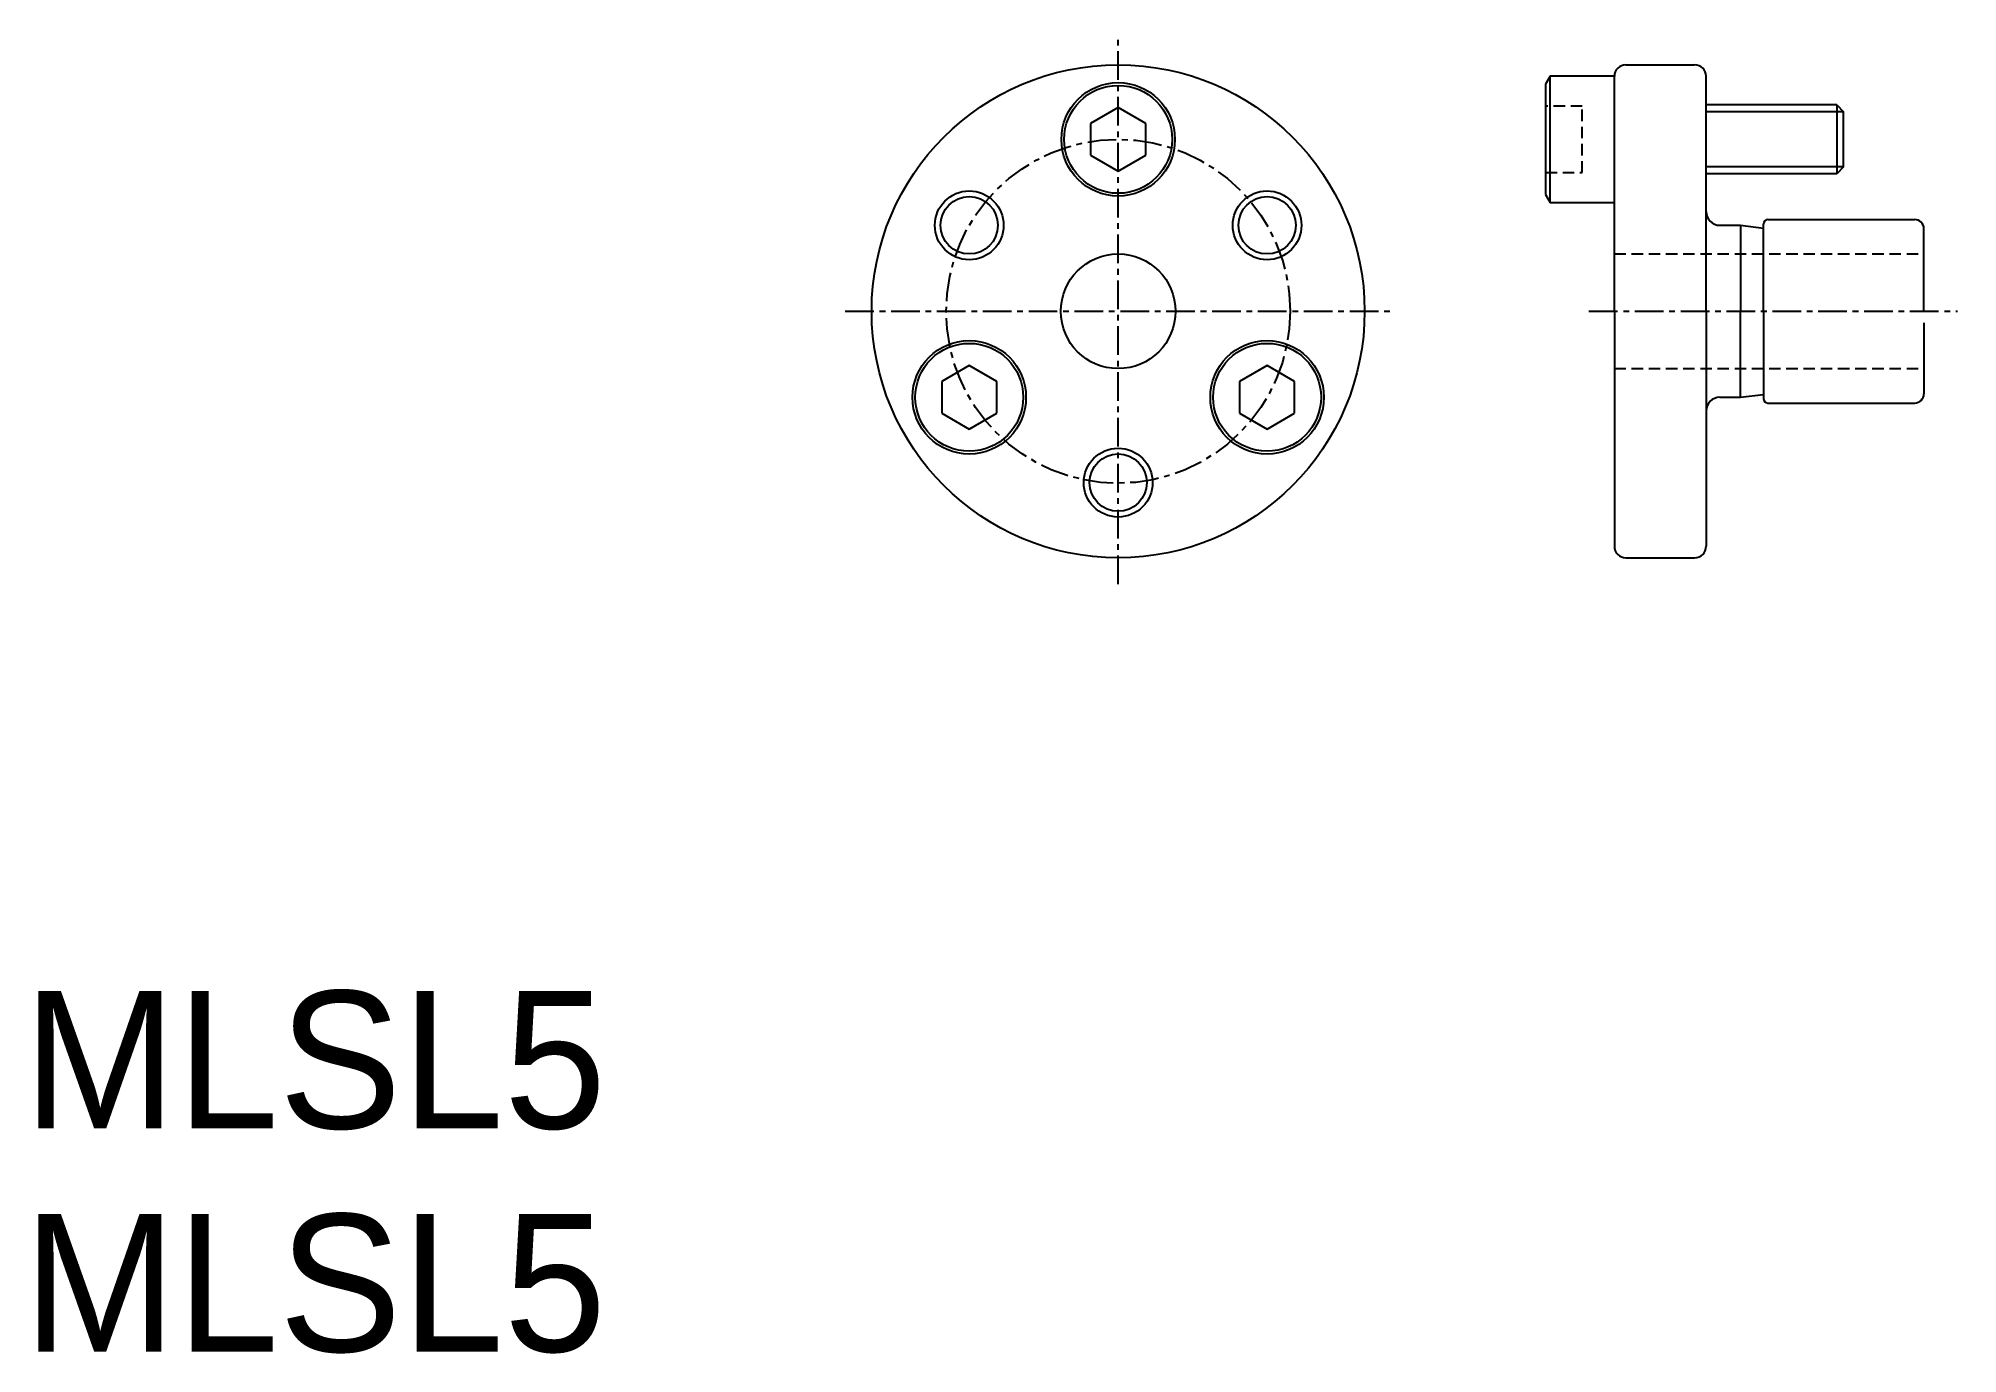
# Model space of a CAD drawing. Extents: x 57.2 to 140.9, y 50.7 to 108.1.
import ezdxf

# ---------------------------------------------------------------- set-up
doc = ezdxf.new("R2010")
doc.units = 0
doc.linetypes.add('CENTER', pattern=[2, 1.25, -0.25, 0.25, -0.25])
doc.linetypes.add('DASHED', pattern=[0.75, 0.5, -0.25])
doc.layers.get('0').update_dxf_attribs({"linetype": 'CONTINUOUS'})
doc.layers.add('CENTER', color=1, linetype='CENTER')

msp = doc.modelspace()

# ---------------------------------------------------------------- linework, layer by layer
at = {"color": 7, "linetype": 'CONTINUOUS'}
for p, q in [((123.096, 106.401), (122.896, 106.055)), ((123.096, 100.901), (123.096, 106.401)), ((125.896, 106.401), (123.096, 106.401)), ((125.896, 96.151), (125.896, 106.401)), ((125.896, 100.901), (125.896, 106.401)), ((126.396, 106.901), (129.396, 106.901)), ((129.896, 96.151), (129.896, 106.401)), ((122.896, 106.055), (122.896, 101.248)), ((104.256, 105.037), (103.056, 104.344)), ((105.456, 104.344), (104.256, 105.037)), ((135.596, 105.151), (129.896, 105.151)), ((135.896, 104.851), (129.896, 104.851)), ((135.596, 105.151), (135.596, 102.151)), ((135.596, 105.151), (135.896, 104.851)), ((135.896, 102.451), (135.896, 104.851)), ((103.056, 104.344), (103.056, 102.959)), ((105.456, 102.959), (105.456, 104.344)), ((103.056, 102.959), (104.256, 102.266)), ((104.256, 102.266), (105.456, 102.959)), ((135.896, 102.451), (129.896, 102.451)), ((135.596, 102.151), (129.896, 102.151)), ((135.896, 102.451), (135.596, 102.151)), ((122.896, 101.248), (123.096, 100.901)), ((123.096, 100.901), (125.896, 100.901)), ((130.496, 99.901), (131.396, 99.901)), ((131.396, 99.901), (131.396, 96.151)), ((131.396, 99.901), (132.396, 99.776)), ((132.396, 96.151), (132.396, 99.951)), ((132.596, 100.151), (138.996, 100.151)), ((139.396, 96.151), (139.396, 99.751)), ((125.896, 96.151), (125.896, 85.901)), ((129.896, 96.151), (129.896, 85.901)), ((131.396, 92.401), (131.396, 96.151)), ((132.396, 96.151), (132.396, 92.351)), ((139.396, 95.651), (139.396, 92.551)), ((97.761, 93.787), (96.561, 93.094)), ((98.961, 93.094), (97.761, 93.787)), ((110.751, 93.787), (109.551, 93.094)), ((111.951, 93.094), (110.751, 93.787)), ((96.561, 93.094), (96.561, 91.708)), ((98.961, 91.708), (98.961, 93.094)), ((109.551, 93.094), (109.551, 91.708)), ((111.951, 91.708), (111.951, 93.094)), ((130.496, 92.401), (131.396, 92.401)), ((131.396, 92.401), (132.396, 92.526)), ((132.596, 92.151), (138.996, 92.151)), ((96.561, 91.708), (97.761, 91.016)), ((97.761, 91.016), (98.961, 91.708)), ((109.551, 91.708), (110.751, 91.016)), ((110.751, 91.016), (111.951, 91.708)), ((126.396, 85.401), (129.396, 85.401))]:
    msp.add_line(p, q, dxfattribs=at)
at = {"color": 3, "linetype": 'DASHED'}
for p, q in [((124.496, 105.101), (122.896, 105.101)), ((124.496, 102.201), (124.496, 105.101)), ((122.896, 102.201), (124.496, 102.201)), ((125.896, 98.651), (139.396, 98.651)), ((125.896, 93.651), (139.396, 93.651))]:
    msp.add_line(p, q, dxfattribs=at)
at = {"color": 7, "linetype": 'CONTINUOUS'}
for centre, radius in [((104.256, 96.151), 10.75), ((104.256, 103.651), 2.475), ((104.256, 103.651), 2.353), ((97.761, 99.901), 1.5), ((110.751, 99.901), 1.5), ((97.761, 99.901), 1.25), ((110.751, 99.901), 1.25), ((104.256, 96.151), 2.5), ((97.761, 92.401), 2.475), ((97.761, 92.401), 2.353), ((110.751, 92.401), 2.475), ((110.751, 92.401), 2.353), ((104.256, 88.679), 1.5), ((104.256, 88.679), 1.25)]:
    msp.add_circle(centre, radius, dxfattribs=at)
for centre, radius, start, end in [((126.396, 106.401), 0.5, 90, 180), ((129.396, 106.401), 0.5, 0, 90), ((130.496, 100.501), 0.6, 180, 270), ((132.596, 99.951), 0.2, 90, 180), ((138.996, 99.751), 0.4, 360, 90), ((130.496, 91.801), 0.6, 90, 180), ((132.596, 92.351), 0.2, 180, 270), ((138.996, 92.551), 0.4, 270, 0), ((126.396, 85.901), 0.5, 180, 270), ((129.396, 85.901), 0.5, 270, 0)]:
    msp.add_arc(centre, radius, start, end, dxfattribs=at)
at = {"layer": 'CENTER', "color": 1, "linetype": 'CENTER'}
for p, q in [((104.256, 84.248), (104.256, 108.054)), ((92.353, 96.151), (116.159, 96.151)), ((124.789, 96.151), (140.867, 96.151))]:
    msp.add_line(p, q, dxfattribs=at)
msp.add_circle((104.256, 96.151), 7.5, dxfattribs=at)

# ---------------------------------------------------------------- texts
at = {"color": 7, "linetype": 'CONTINUOUS'}
for p in [(56.506, 60.511), (56.506, 50.777)]:
    msp.add_text('MLSL5', height=6, dxfattribs=at).set_placement(p)

doc.saveas('drawing.dxf')
